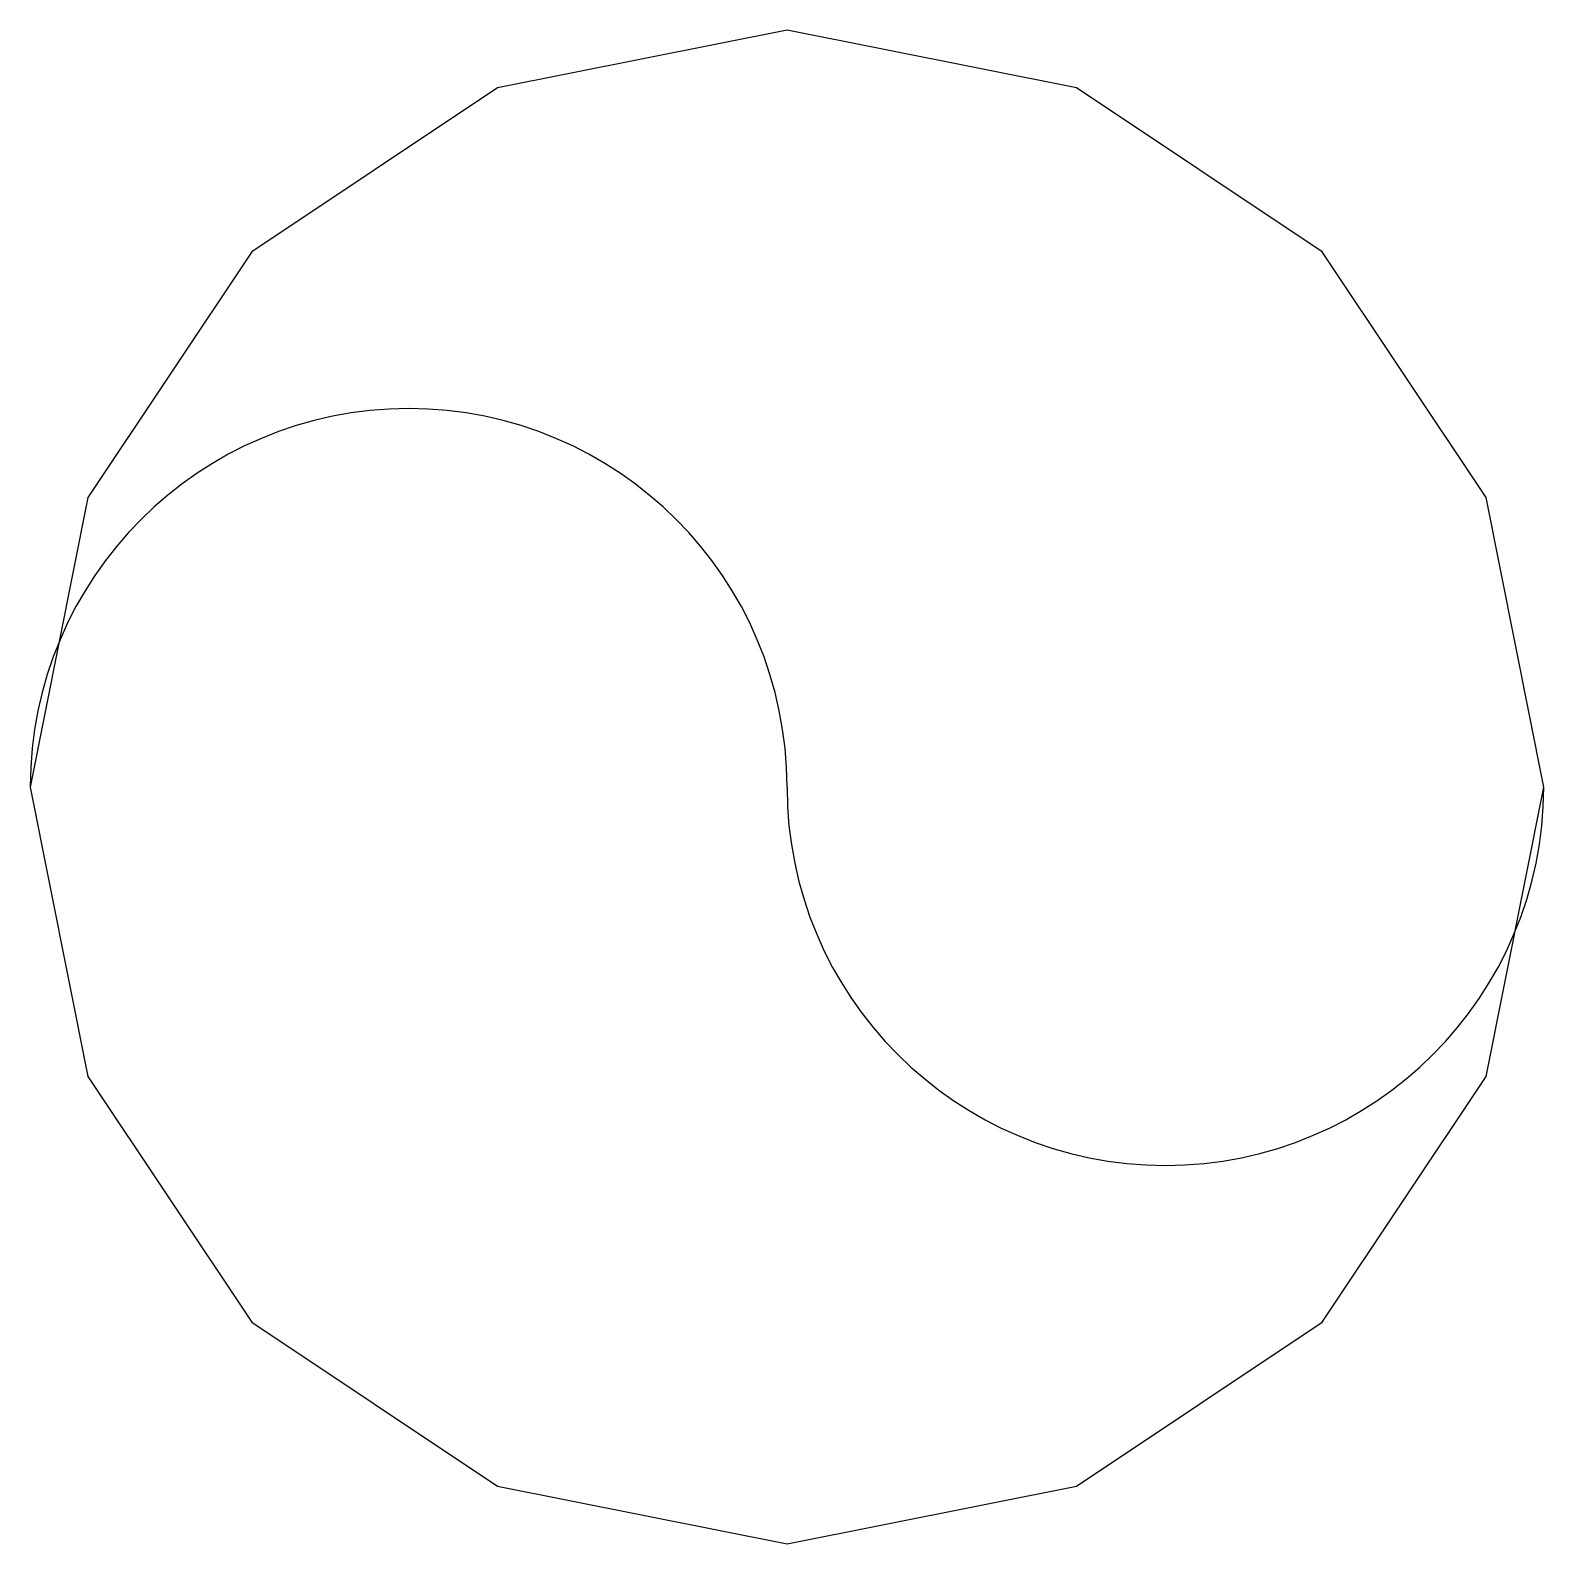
# Model space of a CAD drawing. Header units: millimetres. Extents: x -0.5 to 0.5, y -0.5 to 0.5.
import ezdxf

# ---------------------------------------------------------------- set-up
doc = ezdxf.new("R2010")
doc.units = ezdxf.units.MM

msp = doc.modelspace()

# ---------------------------------------------------------------- linework, layer by layer
at = {"color": 6, "true_color": 0xff00ff, "elevation": 20.51}
msp.add_lwpolyline([(0.5, 0), (0.4619, 0.1913), (0.3536, 0.3536), (0.1913, 0.4619), (0, 0.5), (-0.1913, 0.4619), (-0.3536, 0.3536), (-0.4619, 0.1913), (-0.5, 0), (-0.4619, -0.1913), (-0.3536, -0.3536), (-0.1913, -0.4619), (0, -0.5), (0.1913, -0.4619), (0.3536, -0.3536), (0.4619, -0.1913), (0.5, 0)], dxfattribs=at)
at = {"color": 6, "true_color": 0xff00ff}
for points in [[(0, 0, 1), (-0.5, 0)], [(0, 0, 1), (0.5, 0)]]:
    msp.add_lwpolyline(points, format="xyb", dxfattribs=at)

doc.saveas('drawing.dxf')
